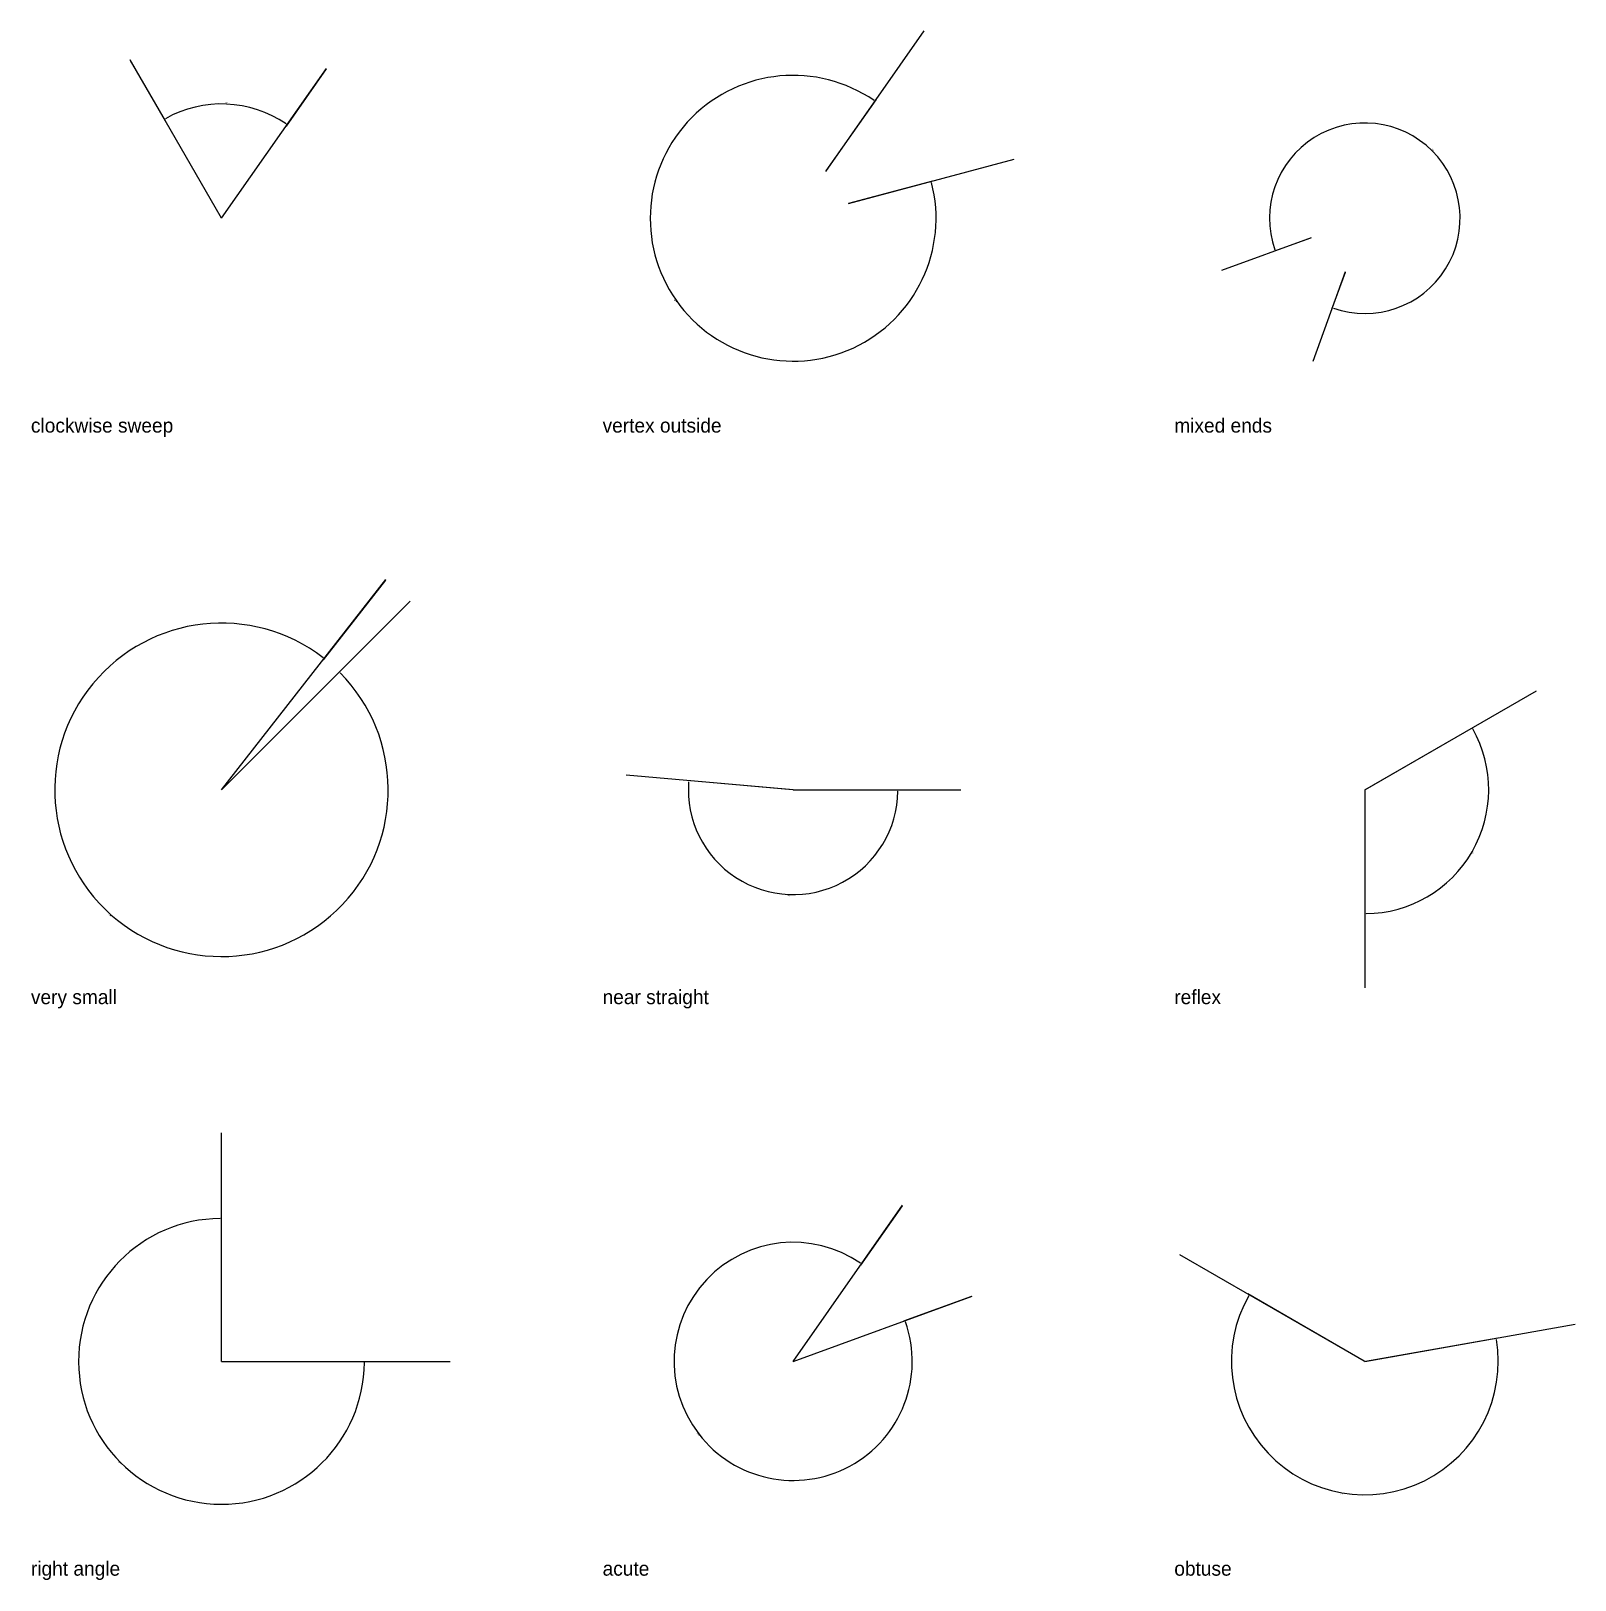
# Model space of a CAD drawing. Header units: metres. Extents: x -40 to 284, y -46 to 279.
import ezdxf

# ---------------------------------------------------------------- set-up
doc = ezdxf.new("R2010")
doc.units = ezdxf.units.M
doc.styles.add('OpenSansCondensed-Light', font='OpenSansCondensed-Light.ttf')
doc.dimstyles.new('EZ_CURVED', dxfattribs={"dimtxt": 0.25, "dimasz": 0.25, "dimexe": 0.375, "dimexo": 0.125, "dimgap": 0.1, "dimtad": 1, "dimlfac": 100, "dimzin": 12, "dimdsep": 46, "dimtxsty": 'OpenSansCondensed-Light', "dimcen": 2.5, "dimazin": 2, "dimtfac": 0.5, "dimtmove": 2, "dimatfit": 3, "dimarcsym": 2})

msp = doc.modelspace()

# ---------------------------------------------------------------- linework, layer by layer
for p, q in [((126.88292, 249.82982), (147.53167, 279.3193)), ((0, 240), (-19.2, 273.25538)), ((0, 240), (22.02534, 271.45544)), ((131.59111, 243.10583), (166.36444, 252.42331)), ((228.72369, 235.89576), (209.92984, 229.05536)), ((235.89576, 228.72369), (229.05536, 209.92984)), ((0, 120), (34.47704, 164.1286)), ((0, 120), (39.59798, 159.59798)), ((240, 120), (276.02666, 140.8)), ((120, 120), (84.93395, 123.06788)), ((120, 120), (155.2, 120)), ((240, 120), (240, 78.4)), ((0, 0), (0, 48)), ((120, 0), (142.94306, 32.76608)), ((240, 0), (201.20206, 22.4)), ((120, 0), (157.5877, 13.68081)), ((240, 0), (284.11939, 7.77944)), ((0, 0), (48, 0))]:
    msp.add_line(p, q)

# ---------------------------------------------------------------- texts
for s, p in [('clockwise sweep', (-40, 195)), ('vertex outside', (80, 195)), ('mixed ends', (200, 195)), ('very small', (-40, 75)), ('near straight', (80, 75)), ('reflex', (200, 75)), ('right angle', (-40, -45)), ('acute', (80, -45)), ('obtuse', (200, -45))]:
    msp.add_text(s, height=3).set_placement(p)

# ---------------------------------------------------------------- dimensions: what is measured, and where the dimension line sits
for base, line1, line2 in [((144.57456, 257.20729), ((131.59111, 243.10583), (166.36444, 252.42331)), ((126.88292, 249.82982), (147.53167, 279.3193))), ((1.04687, 263.97716), ((0, 240), (-19.2, 273.25538)), ((0, 240), (22.02534, 271.45544))), ((225.85786, 225.85786), ((228.72369, 235.89576), (209.92984, 229.05536)), ((235.89576, 228.72369), (229.05536, 209.92984))), ((23.1917, 146.21345), ((0, 120), (39.59798, 159.59798)), ((0, 120), (34.47704, 164.1286))), ((120.95963, 141.97906), ((120, 120), (155.2, 120)), ((120, 120), (84.93395, 123.06788))), ((217.48334, 133), ((240, 120), (276.02666, 140.8)), ((240, 120), (240, 78.4))), ((21.2132, 21.2132), ((0, 0), (48, 0)), ((0, 0), (0, 48))), ((139.83383, 15.21904), ((120, 0), (157.5877, 13.68081)), ((120, 0), (142.94306, 32.76608))), ((244.86215, 27.57462), ((240, 0), (284.11939, 7.77944)), ((240, 0), (201.20206, 22.4)))]:
    msp.add_angular_dim_2l(base=base, line1=line1, line2=line2, dimstyle='EZ_CURVED').render()

doc.saveas('drawing.dxf')
